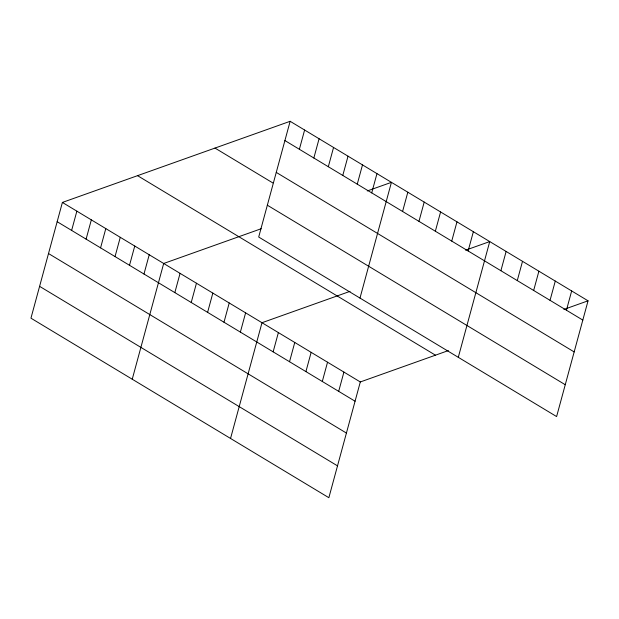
<?xml version="1.0" encoding="UTF-8"?>
<svg xmlns="http://www.w3.org/2000/svg" width="619" height="619" viewBox="0 0 619 619"><rect width="100%" height="100%" fill="white"/><g stroke="black" fill="none" stroke-linecap="round" stroke-linejoin="round"><path stroke-width="0.93" d="M290.141 121.301L258.696 237.038L556.605 416.564L588.05 300.819L290.141 121.301L62.395 202.436L30.95 318.181L328.859 497.699L360.304 381.962L448.365 350.586M71.634 230.423L76.864 211.156M86.103 239.143L91.333 219.877M100.572 247.863L105.803 228.597M115.041 256.583L120.272 237.317M129.51 265.303L134.749 246.037M143.979 274.024L149.218 254.757M132.242 379.215L163.687 263.477L261.21 228.728M174.837 292.617L180.067 273.35M191.217 302.49L196.455 283.223M207.605 312.363L212.835 293.097M223.993 322.236L229.223 302.97M240.373 332.109L245.611 312.843M299.379 149.287L304.61 130.021M230.547 438.461L261.992 322.716L350.052 291.34M313.848 158.007L319.087 138.741M273.141 351.855L278.38 332.589M328.318 166.728L333.556 147.461M289.53 361.728L294.76 342.462M342.787 175.44L348.025 156.181M305.918 371.601L311.148 352.335M357.256 184.16L362.494 164.894M371.725 192.88L376.963 173.614M322.298 381.474L327.536 362.208M359.987 298.079L391.432 182.334L367.276 190.946M338.686 391.347L343.916 372.081M402.582 211.474L407.82 192.207M418.97 221.347L424.201 202.08M435.35 231.22L440.589 211.961M451.738 241.093L456.969 221.834M468.119 250.974L473.357 231.707M458.292 357.318L489.737 241.58L465.581 250.184M500.895 270.72L506.125 251.453M517.275 280.593L522.513 261.326M533.663 290.466L538.894 271.199M550.043 300.339L555.282 281.072M566.431 310.212L571.662 290.945M563.894 309.423L588.05 300.819M284.91 140.567L582.819 320.085M276.26 172.399L574.169 351.925M214.986 148.073L272.863 182.953M267.346 205.206L565.255 384.724M137.55 175.664L435.459 355.182M62.395 202.436L360.304 381.962M57.165 221.703L355.066 401.22M48.514 253.542L346.416 433.06M39.601 286.342L337.51 465.859"/></g></svg>
